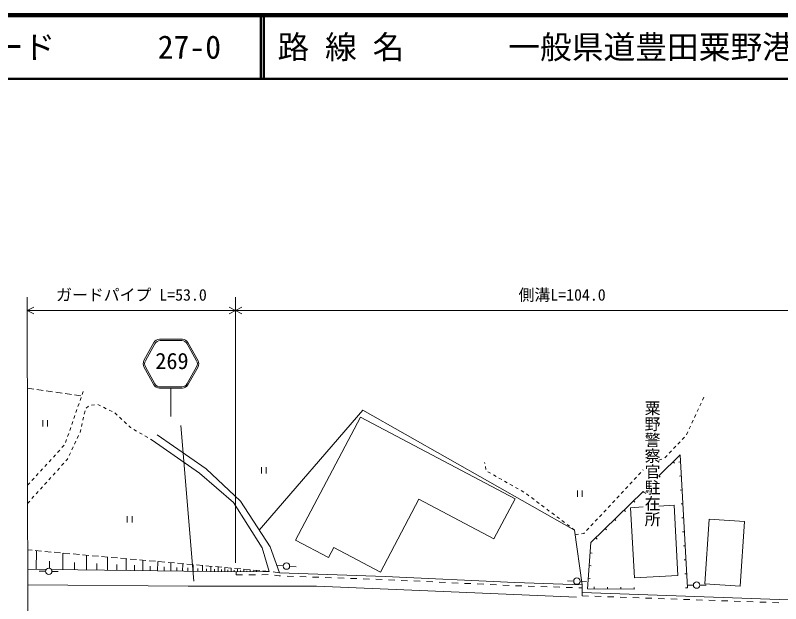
# Model space of a CAD drawing. Units: millimetres, scale not verified. Extents: x 40000 to 680000, y 20000 to 380000.
# Drawn here: x 139096 to 259640, y 287322 to 380000 of the extents above; entities that cross this region are included whole.
import ezdxf
from ezdxf.enums import TextEntityAlignment as Align

# ---------------------------------------------------------------- set-up
doc = ezdxf.new("R2010")
doc.units = ezdxf.units.MM
doc.header["$LTSCALE"] = 1000
for name, color, linetype, lineweight in [('M-BGD', 7, 'Continuous', 13), ('M-STR-HTXT', 7, 'Continuous', 13), ('M-STR-STRC', 7, 'Continuous', 13), ('M-TTL', 2, 'Continuous', 140), ('M-TTL-LINE', 7, 'Continuous', 50)]:
    doc.layers.add(name, color=color, linetype=linetype, lineweight=lineweight)
doc.layers.add('M-BMK-HTXT', color=7, linetype='Continuous')
doc.layers.add('M-TTL-TXT', color=7, linetype='Continuous')
doc.styles.add('@ＭＳ ゴシック', font='')
doc.styles.add('ＭＳ ゴシック', font='')
doc.styles.get('@ＭＳ ゴシック').set_extended_font_data('@MS Gothic')
doc.styles.get('ＭＳ ゴシック').set_extended_font_data('MS Gothic')

msp = doc.modelspace()

# ---------------------------------------------------------------- linework, layer by layer
at = {"layer": 'M-BGD'}
for p, q in [((141006, 321275), (141997, 321134)), ((142492, 321064), (143482, 320923)), ((143977, 320853), (144967, 320712)), ((149622, 320258), (149790, 320729)), ((145462, 320642), (146452, 320502)), ((146947, 320431), (147937, 320291)), ((148432, 320221), (149422, 320080)), ((149294, 319313), (149457, 319786)), ((247324, 319385), (247534, 319838)), ((148969, 318367), (149131, 318840)), ((150259, 318123), (150640, 318446)), ((151085, 318617), (151583, 318657)), ((152081, 318696), (152530, 318476)), ((152979, 318255), (153428, 318035)), ((246904, 318477), (247114, 318931)), ((148643, 317422), (148806, 317895)), ((149964, 317192), (150076, 317679)), ((153877, 317815), (154326, 317595)), ((154772, 317371), (155137, 317028)), ((193818, 317829), (177514, 298914)), ((227188, 298912), (193818, 317829)), ((246063, 316663), (246273, 317116)), ((246483, 317570), (246694, 318024)), ((143433, 316207), (143433, 315207)), ((144183, 315207), (144183, 316207)), ((147992, 315531), (148155, 316004)), ((148317, 316476), (148480, 316949)), ((149740, 316217), (149852, 316704)), ((155501, 316686), (155866, 316344)), ((156230, 316002), (156595, 315659)), ((245642, 315755), (245853, 316209)), ((147666, 314585), (147829, 315058)), ((149299, 314297), (149404, 314755)), ((149516, 315242), (149628, 315730)), ((156959, 315317), (157238, 315056)), ((157238, 315056), (157340, 314997)), ((157774, 314748), (158208, 314499)), ((245222, 314848), (245432, 315302)), ((147341, 313640), (147503, 314113)), ((148856, 313367), (149071, 313819)), ((149286, 314270), (149299, 314297)), ((158641, 314251), (159075, 314002)), ((159509, 313753), (159943, 313504)), ((161457, 313940), (169139, 308563)), ((244129, 313204), (244471, 313568)), ((244802, 313941), (245012, 314394)), ((146438, 311898), (146776, 312267)), ((147015, 312694), (147178, 313167)), ((148426, 312464), (148641, 312916)), ((160376, 313256), (160677, 313083)), ((160677, 313083), (168110, 307875)), ((243445, 312474), (243787, 312839)), ((145762, 311162), (146100, 311530)), ((147567, 310659), (147781, 311110)), ((147996, 311561), (148211, 312013)), ((242077, 311015), (242419, 311380)), ((242761, 311745), (243103, 312109)), ((144410, 309688), (144748, 310056)), ((145086, 310425), (145424, 310793)), ((147059, 309808), (147276, 310049)), ((147276, 310049), (147352, 310207)), ((240467, 309922), (240937, 310093)), ((241393, 310285), (241735, 310650)), ((143734, 308951), (144072, 309319)), ((145720, 308322), (146055, 308693)), ((146389, 309065), (146724, 309436)), ((177869, 308825), (177869, 307825)), ((178619, 307825), (178619, 308825)), ((213041, 309425), (213017, 309560)), ((213215, 308440), (213128, 308932)), ((242710, 309649), (242920, 309434)), ((243891, 309647), (243591, 309631)), ((142382, 307477), (142720, 307846)), ((143058, 308214), (143396, 308583)), ((145050, 307579), (145385, 307950)), ((168110, 307875), (173470, 303274)), ((169139, 308563), (174565, 303473)), ((213961, 307859), (213526, 308106)), ((214830, 307365), (214396, 307612)), ((237247, 307618), (237588, 307984)), ((237928, 308350), (237967, 308392)), ((240467, 307452), (240677, 307237)), ((244011, 307446), (243711, 307430)), ((141030, 306004), (141368, 306372)), ((141706, 306741), (142044, 307109)), ((143712, 306093), (144046, 306465)), ((144381, 306836), (144716, 307208)), ((215700, 306871), (215265, 307118)), ((216570, 306377), (216135, 306624)), ((235885, 306154), (236225, 306520)), ((236566, 306886), (236907, 307252)), ((142373, 304607), (142708, 304979)), ((143042, 305350), (143377, 305722)), ((217439, 305883), (217004, 306130)), ((218309, 305389), (217874, 305636)), ((219178, 304896), (218743, 305143)), ((227644, 305151), (227644, 304151)), ((228394, 304151), (228394, 305151)), ((234522, 304689), (234863, 305055)), ((235203, 305421), (235544, 305788)), ((237967, 305002), (238177, 304788)), ((244131, 305246), (243831, 305229)), ((141703, 303865), (142038, 304236)), ((219997, 304324), (219597, 304624)), ((220796, 303722), (220396, 304023)), ((233841, 303957), (234182, 304323)), ((141034, 303122), (141369, 303493)), ((173470, 303274), (177970, 296144)), ((174565, 303473), (179222, 296271)), ((221595, 303121), (221195, 303422)), ((222394, 302520), (221994, 302821)), ((232479, 302493), (232819, 302859)), ((233160, 303225), (233500, 303591)), ((236475, 303540), (236685, 303325)), ((244251, 303045), (243951, 303029)), ((223193, 301919), (222793, 302219)), ((223992, 301317), (223592, 301618)), ((231116, 301029), (231457, 301395)), ((231797, 301761), (232138, 302127)), ((234982, 302077), (235192, 301863)), ((237967, 302553), (235999, 302446)), ((156732, 301088), (156732, 300088)), ((157482, 300088), (157482, 301088)), ((224791, 300716), (224391, 301017)), ((225590, 300115), (225190, 300415)), ((230435, 300297), (230775, 300663)), ((233490, 300615), (233700, 300401)), ((244371, 300844), (244071, 300828)), ((226389, 299513), (225989, 299814)), ((227188, 298912), (226788, 299213)), ((229072, 298833), (229413, 299199)), ((229754, 299565), (230094, 299931)), ((231997, 299153), (232207, 298938)), ((228388, 290318), (227188, 298912)), ((227288, 298193), (227784, 298255)), ((228280, 298317), (228634, 298362)), ((228634, 298362), (228732, 298467)), ((244490, 298644), (244191, 298627)), ((230504, 297690), (230714, 297476)), ((141731, 295728), (141045, 295789)), ((143225, 295595), (142229, 295684)), ((142400, 292739), (142436, 295665)), ((144719, 295462), (143723, 295551)), ((146213, 295329), (145217, 295418)), ((177970, 296144), (179083, 292402)), ((179222, 296271), (180711, 292190)), ((244610, 296443), (244311, 296427)), ((146570, 292688), (146602, 295294)), ((147707, 295196), (146711, 295285)), ((149201, 295063), (148205, 295152)), ((150695, 294930), (149699, 295018)), ((150285, 292642), (150313, 294964)), ((152189, 294797), (151193, 294885)), ((153683, 294664), (152687, 294752)), ((153594, 292602), (153619, 294669)), ((155177, 294531), (154181, 294619)), ((156671, 294398), (155675, 294486)), ((156541, 292565), (156563, 294407)), ((158166, 294265), (157169, 294353)), ((159660, 294131), (158664, 294220)), ((159166, 292533), (159186, 294174)), ((229639, 295313), (229938, 295292)), ((244730, 294242), (244431, 294226)), ((144487, 292906), (144501, 294017)), ((148428, 292665), (148442, 293826)), ((151939, 292622), (151952, 293656)), ((155067, 292583), (155078, 293504)), ((157853, 292549), (157863, 293369)), ((161154, 293998), (160158, 294087)), ((160335, 292519), (160344, 293249)), ((161504, 292504), (161522, 293966)), ((162648, 293865), (161652, 293954)), ((162545, 292492), (162553, 293142)), ((164142, 293732), (163146, 293821)), ((163586, 292479), (163602, 293780)), ((164514, 292467), (164521, 293047)), ((165636, 293599), (164640, 293688)), ((165441, 292456), (165455, 293615)), ((167130, 293466), (166134, 293555)), ((166267, 292446), (166274, 292962)), ((167093, 292436), (167106, 293468)), ((168624, 293333), (167628, 293422)), ((168565, 292418), (168576, 293337)), ((170118, 293200), (169122, 293289)), ((169876, 292402), (169886, 293221)), ((171612, 293067), (170616, 293156)), ((171043, 292387), (171052, 293117)), ((172083, 292374), (172091, 293024)), ((173106, 292934), (172110, 293023)), ((173083, 292362), (173090, 292935)), ((180309, 293325), (181307, 293265)), ((182305, 293204), (183304, 293144)), ((229494, 293319), (229793, 293297)), ((143965, 292720), (141050, 292756)), ((142866, 292429), (143866, 292423)), ((173976, 292351), (144774, 292710)), ((144866, 292418), (145866, 292413)), ((167829, 292427), (167835, 292887)), ((169220, 292410), (169225, 292819)), ((170459, 292394), (170464, 292759)), ((171563, 292381), (171567, 292706)), ((172583, 292368), (172587, 292655)), ((173583, 292356), (173586, 292604)), ((174601, 292801), (173604, 292890)), ((173896, 292350), (173901, 291852)), ((173901, 291852), (174901, 291862)), ((179083, 292402), (173976, 292351)), ((174083, 292352), (174078, 292847)), ((174583, 292357), (174581, 292555)), ((175083, 292362), (175079, 292758)), ((176095, 292668), (175099, 292757)), ((175583, 292367), (175581, 292516)), ((175901, 291871), (176901, 291881)), ((176083, 292372), (176080, 292669)), ((176583, 292377), (176582, 292476)), ((177589, 292535), (176593, 292624)), ((177083, 292382), (177081, 292580)), ((177901, 291890), (178901, 291900)), ((179083, 292402), (178087, 292490)), ((180711, 292190), (179719, 292319)), ((179894, 291792), (180670, 291691)), ((180711, 292190), (197323, 291614)), ((244850, 292042), (244551, 292025)), ((180670, 291691), (180887, 291684)), ((181887, 291649), (182886, 291614)), ((183885, 291580), (184885, 291545)), ((185884, 291510), (186884, 291476)), ((187883, 291441), (188882, 291406)), ((189882, 291372), (190881, 291337)), ((191881, 291302), (192880, 291268)), ((193879, 291233), (194879, 291198)), ((195878, 291164), (196878, 291129)), ((197323, 291614), (217777, 290654)), ((197877, 291087), (198876, 291040)), ((199875, 290994), (200873, 290947)), ((201872, 290900), (202871, 290853)), ((203870, 290806), (204869, 290759)), ((205868, 290712), (206867, 290665)), ((207866, 290618), (208865, 290572)), ((209864, 290525), (210862, 290478)), ((217777, 290654), (228388, 290318)), ((226044, 290903), (227043, 290882)), ((228043, 290861), (229043, 290840)), ((229349, 291324), (229648, 291302)), ((166337, 290081), (141053, 290302)), ((186529, 290081), (166337, 290081)), ((204057, 289360), (186529, 290081)), ((227466, 288361), (204057, 289360)), ((211861, 290431), (212860, 290384)), ((213859, 290337), (214858, 290290)), ((215857, 290243), (216856, 290196)), ((217855, 290151), (218854, 290119)), ((219854, 290088), (220853, 290056)), ((221853, 290024), (222852, 289993)), ((223852, 289961), (224851, 289929)), ((225851, 289898), (226850, 289866)), ((227850, 289834), (228372, 289818)), ((228365, 289068), (228372, 289818)), ((228372, 289818), (228388, 290318)), ((230275, 289667), (230279, 289967)), ((232367, 289644), (232370, 289944)), ((234459, 289620), (234462, 289920)), ((236551, 289597), (236554, 289897)), ((244970, 289841), (244670, 289825)), ((244894, 290252), (245894, 290249)), ((246894, 290246), (247894, 290244)), ((228347, 288569), (228365, 289068)), ((228347, 288569), (229347, 288533)), ((228365, 289068), (276563, 287360)), ((230346, 288498), (231345, 288462)), ((232345, 288427), (233344, 288392)), ((234344, 288356), (235343, 288321)), ((236342, 288285), (237342, 288250)), ((238341, 288214), (239340, 288179)), ((240340, 288144), (241339, 288108)), ((242339, 288073), (243338, 288037)), ((244337, 288002), (245337, 287966)), ((246336, 287931), (247335, 287896)), ((248335, 287860), (249334, 287825)), ((250334, 287789), (251333, 287754)), ((252332, 287719), (253332, 287683)), ((254331, 287648), (255330, 287612)), ((256330, 287577), (257329, 287541)), ((258329, 287506), (259328, 287471))]:
    msp.add_line(p, q, dxfattribs=at)
for points in [[(193440, 316720), (217817, 303846), (214479, 297527), (202657, 303770), (196588, 292277), (189250, 296152), (188426, 294592), (183209, 297348)], [(248387, 300644), (247711, 290434), (253247, 290068), (253923, 300278)]]:
    msp.add_lwpolyline(points, close=True, dxfattribs=at)
for points in [[(240467, 307452), (243831, 310747), (244970, 289841)], [(236551, 289597), (229229, 289678), (229758, 296959), (237967, 305002)], [(235999, 302446), (236600, 291410), (243460, 291783), (242860, 302819), (240467, 302689)]]:
    msp.add_lwpolyline(points, dxfattribs=at)
for centre in [(144366, 292421), (181806, 293235), (227543, 290872), (246394, 290248)]:
    msp.add_circle(centre, 500, dxfattribs=at)
at = {"layer": 'M-STR-HTXT'}
for p, q in [((141128, 241469), (140985, 335587)), ((173789, 293783), (173789, 335593)), ((140989, 333503), (141989, 334023)), ((173789, 333503), (172789, 334023)), ((173789, 333503), (174789, 334023)), ((173789, 333503), (140989, 333503)), ((140989, 333503), (141989, 332983)), ((173789, 333503), (172789, 332983)), ((173789, 333503), (276643, 333503)), ((173789, 333503), (174789, 332983))]:
    msp.add_line(p, q, dxfattribs=at)
at = {"layer": 'M-STR-STRC'}
for p, q in [((159362, 325608), (160934, 328447)), ((159584, 325597), (161056, 328255)), ((161810, 328963), (165421, 328963)), ((161918, 328763), (165303, 328763)), ((166171, 328252), (167643, 325593)), ((166289, 328451), (167872, 325592)), ((160936, 321782), (159362, 324626)), ((161056, 321978), (159584, 324637)), ((167643, 324640), (166169, 321979)), ((167872, 324641), (166292, 321787)), ((161805, 321270), (165415, 321270)), ((165306, 321470), (161918, 321470)), ((163610, 321270), (163610, 316807)), ((167239, 290856), (165149, 315385))]:
    msp.add_line(p, q, dxfattribs=at)
for centre, radius, start, end in [((161810, 327963), 1001, 90, 151.0247), ((161918, 327778), 985, 90, 151.0247), ((165303, 327771), 992, 28.96608, 90), ((165421, 327971), 993, 28.96608, 90), ((160248, 325117), 1014, 151.0247, 208.9753), ((160451, 325117), 991, 151.0247, 208.9753), ((166782, 325117), 984, 331.03392, 28.96608), ((167013, 325117), 982, 331.03392, 28.96608), ((161918, 322455), 985, 208.9753, 270), ((165306, 322457), 986, 270, 331.03392), ((161805, 322263), 993, 208.9753, 270), ((165415, 322272), 1002, 270, 331.03392)]:
    msp.add_arc(centre, radius, start, end, dxfattribs=at)
at = {"layer": 'M-TTL'}
msp.add_line((680000, 380000), (40000, 380000), dxfattribs=at)
at = {"layer": 'M-TTL-LINE'}
for p, q in [((177750, 380000), (177750, 370000)), ((178250, 380000), (178250, 370000)), ((40000, 370000), (680000, 370000))]:
    msp.add_line(p, q, dxfattribs=at)

# ---------------------------------------------------------------- texts
at = {"layer": 'M-BMK-HTXT', "style": '@ＭＳ ゴシック'}
msp.add_text('粟野警察官駐在所', height=1833, rotation=270, dxfattribs=at).set_placement((237967, 309385), align=Align.BOTTOM_CENTER)
at = {"layer": 'M-STR-HTXT', "style": 'ＭＳ ゴシック'}
for s, p in [('ガードパイプ L=53.0', (157389, 334503)), ('側溝L=104.0', (225216, 334503))]:
    msp.add_text(s, height=1833, dxfattribs=at).set_placement(p, align=Align.BOTTOM_CENTER)
at = {"layer": 'M-STR-STRC', "style": 'ＭＳ ゴシック'}
msp.add_text('269', height=2566, dxfattribs=at).set_placement((163769, 323501), align=Align.BOTTOM_CENTER)
at = {"layer": 'M-TTL-TXT', "style": 'ＭＳ ゴシック'}
for s, p in [('路 線 名', (180380, 375000)), ('一般県道豊田粟野港線', (216734, 375000)), ('図面コード', (120380, 375000)), ('27-0', (161521, 375000))]:
    msp.add_text(s, height=3666, dxfattribs=at).set_placement(p, align=Align.MIDDLE_LEFT)

doc.saveas('drawing.dxf')
